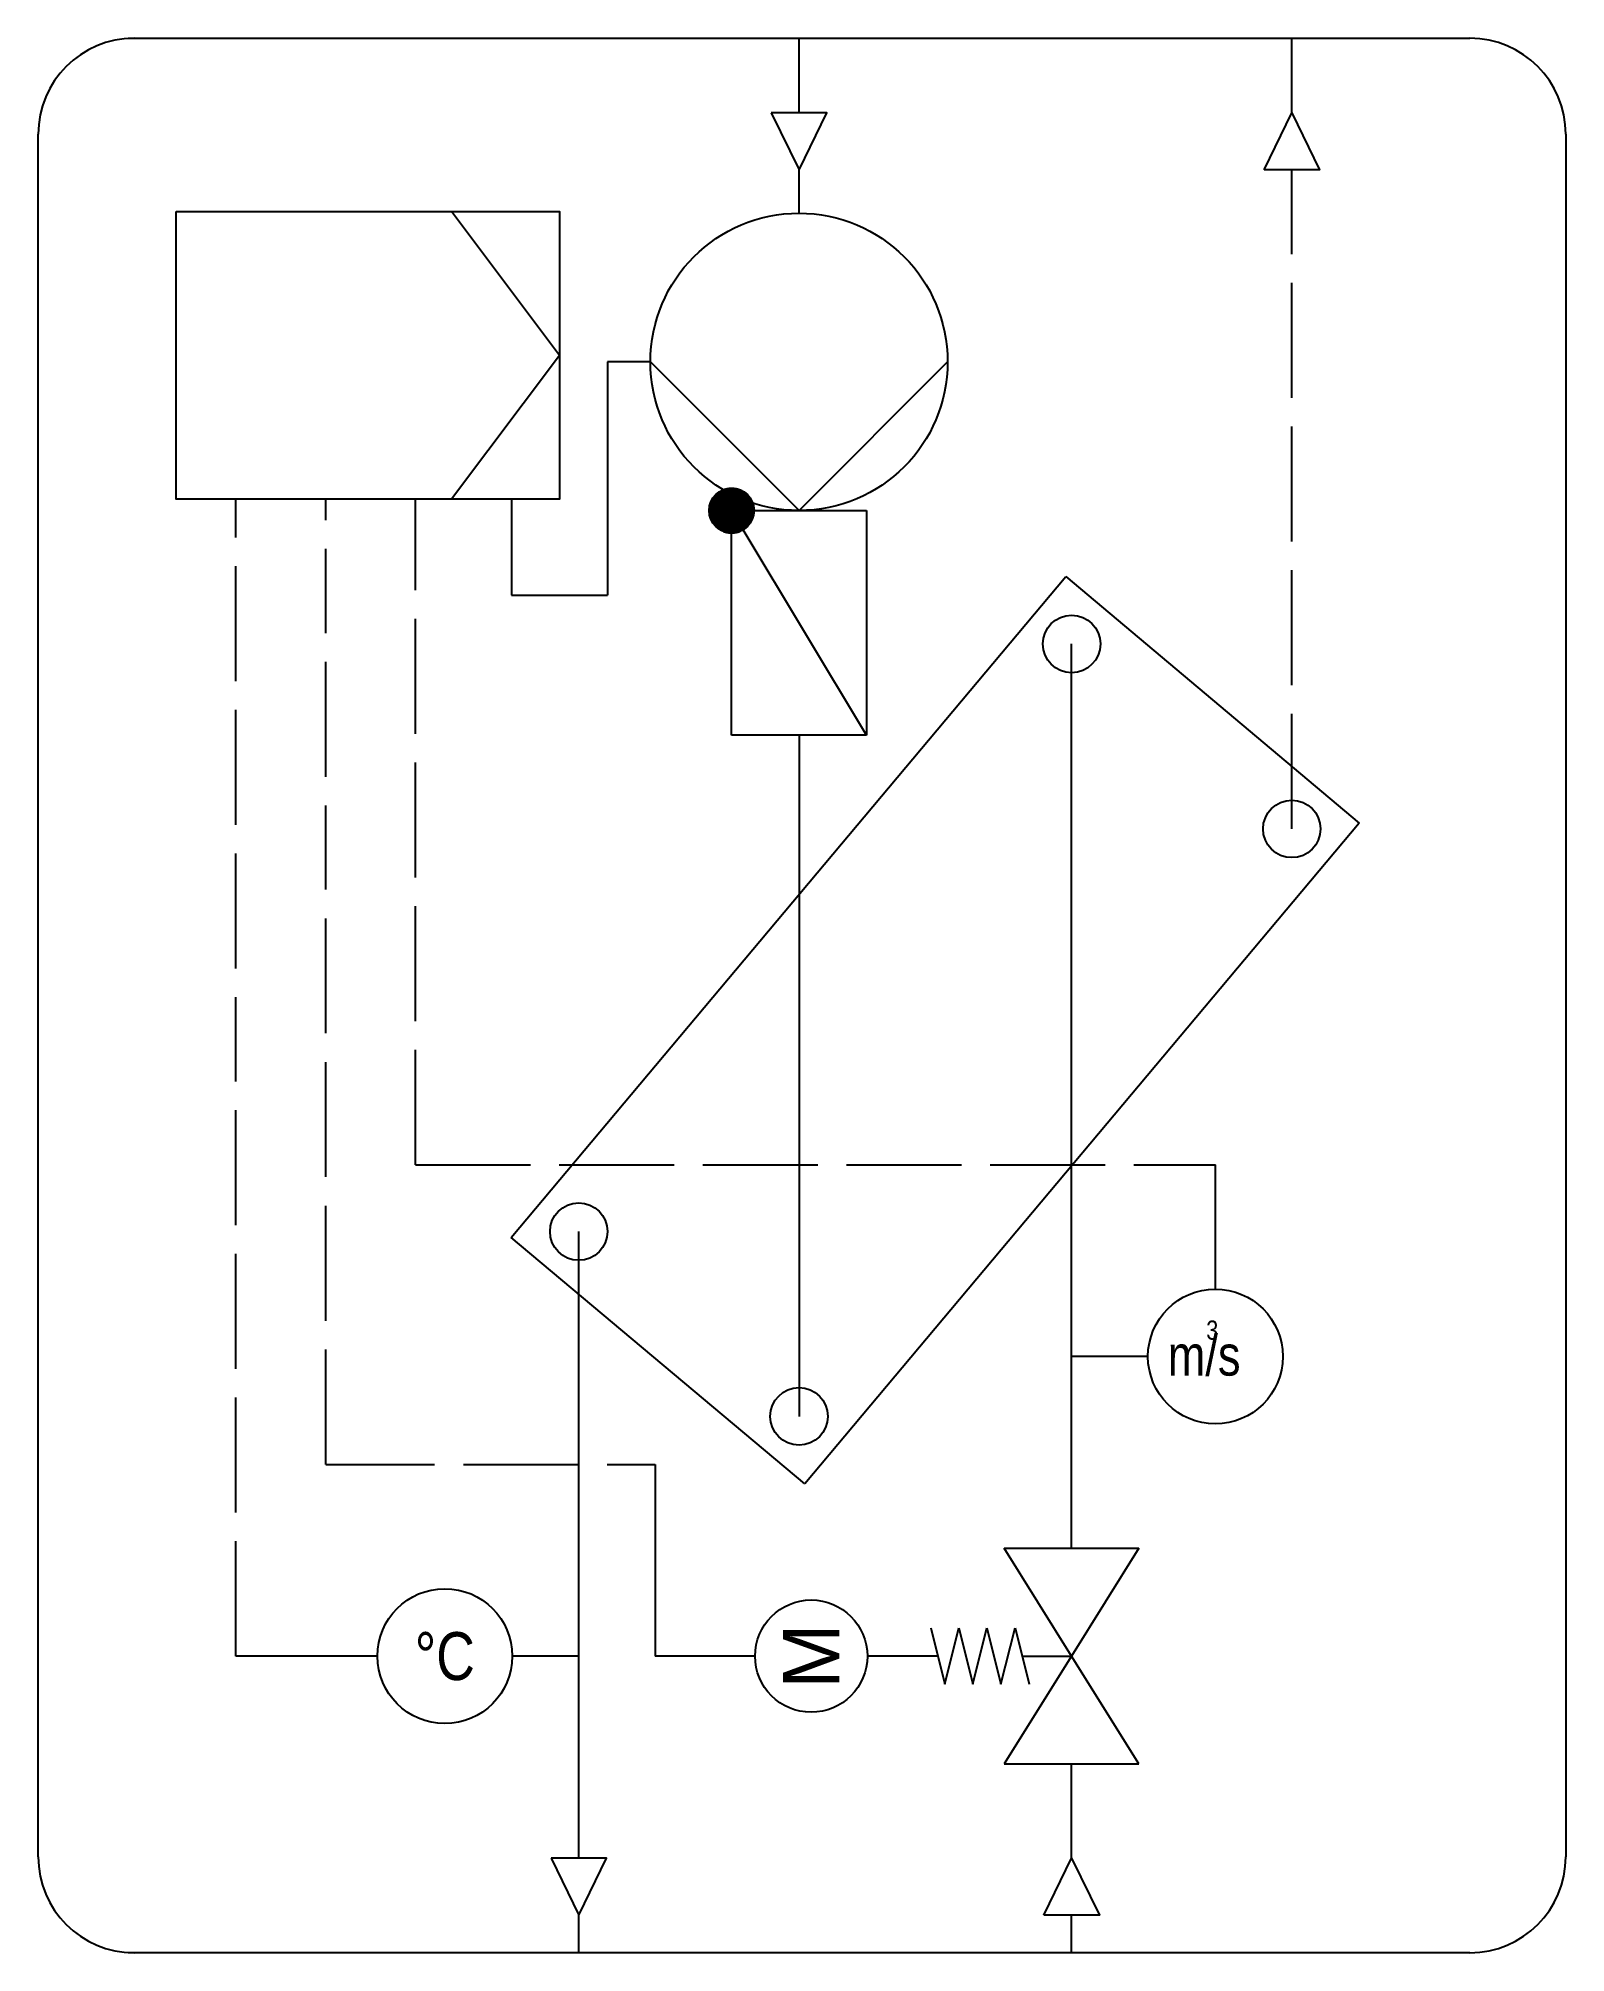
# Model space of a CAD drawing. Header units: millimetres. Extents: x -847 to 853, y -1065 to 1065.
import ezdxf
from ezdxf.enums import TextEntityAlignment as Align

# ---------------------------------------------------------------- set-up
doc = ezdxf.new("R2010")
doc.units = ezdxf.units.MM
doc.styles.add('EHS_Text', font='arial.ttf')

msp = doc.modelspace()

# ---------------------------------------------------------------- hatches: boundary and pattern name
at = {"linetype": 'ByBlock', "lineweight": -2}
h = msp.add_hatch(dxfattribs=at)
h.set_pattern_fill('_USER', color=0, scale=0.4, angle=-90, style=0, double=1, pattern_type=0)
h.set_pattern_definition([(270, (-75, 539.62506), (0.4, -1e-16), []), (360, (-75, 539.62506), (1e-16, 0.4), [])])
h.paths.add_polyline_path([(-75, 514.6, 1), (-75, 564.6, 1)])

# ---------------------------------------------------------------- linework, layer by layer
at = {"color": 0, "linetype": 'ByBlock', "lineweight": -2}
for p, q in [((-746.7, 1065), (746.7, 1065)), ((0, 982), (0, 1065)), ((548.5, 982), (548.5, 1065)), ((-846.7, -958.3), (-846.7, 958.3)), ((853.3, 958.3), (853.3, -958.3)), ((0, 870.4), (0, 918.5)), ((548.5, 824.9), (548.5, 918.5)), ((548.5, 665), (548.5, 792.9)), ((548.5, 505.1), (548.5, 633)), ((-626.7, 509.7), (-626.7, 552.2)), ((-526.7, 528.9), (-526.7, 552.2)), ((-426.7, 451.1), (-426.7, 552.2)), ((-50, 539.6), (75, 539.6)), ((75, 539.6), (75, 289.6)), ((-75, 289.6), (-75, 514.6)), ((75, 289.6), (-62.1, 518.2)), ((-526.7, 403.3), (-526.7, 496.9)), ((-626.7, 349.9), (-626.7, 477.7)), ((548.5, 345.2), (548.5, 473.1)), ((-320.3, -269.2), (296.8, 466.2)), ((296.8, 466.2), (623.6, 191.9)), ((-426.7, 291.3), (-426.7, 419.1)), ((303.4, -615), (303.4, 391.1)), ((-526.7, 243.4), (-526.7, 371.3)), ((-626.7, 190), (-626.7, 317.9)), ((548.5, 185.4), (548.5, 313.2)), ((75, 289.6), (-75, 289.6)), ((0, 289.6), (0, -468.3)), ((-426.7, 131.4), (-426.7, 259.3)), ((-526.7, 117.8), (-526.7, 211.4)), ((623.6, 191.9), (6.6, -543.5)), ((-626.7, 30.1), (-626.7, 158)), ((-526.7, -42), (-526.7, 85.8)), ((-426.7, -28.5), (-426.7, 99.4)), ((-626.7, -95.5), (-626.7, -1.9)), ((-426.7, -188.4), (-426.7, -60.5)), ((-526.7, -201.9), (-526.7, -74)), ((-626.7, -255.4), (-626.7, -127.5)), ((-426.7, -188.4), (-298.8, -188.4)), ((-266.8, -188.4), (-138.9, -188.4)), ((-106.9, -188.4), (21, -188.4)), ((53, -188.4), (180.8, -188.4)), ((212.8, -188.4), (340.7, -188.4)), ((372.7, -188.4), (463.4, -188.4)), ((463.4, -326.7), (463.4, -188.4)), ((-526.7, -361.8), (-526.7, -233.9)), ((6.6, -543.5), (-320.3, -269.2)), ((-245.1, -959.8), (-245.1, -262.6)), ((-626.7, -415.2), (-626.7, -287.4)), ((-526.7, -521.7), (-526.7, -393.8)), ((388.4, -401.7), (303.4, -401.7)), ((-626.7, -575.1), (-626.7, -447.2)), ((-526.7, -521.7), (-405.5, -521.7)), ((-373.5, -521.7), (-245.6, -521.7)), ((-213.6, -521.7), (-160, -521.7)), ((-626.7, -735), (-626.7, -607.1)), ((228.4, -615), (378.4, -615)), ((303.4, -735), (228.4, -615)), ((378.4, -615), (303.4, -735)), ((146.7, -703.7), (162.3, -766.2)), ((162.3, -766.2), (177.9, -703.7)), ((177.9, -703.7), (193.5, -766.2)), ((193.5, -766.2), (209.2, -703.7)), ((209.2, -703.7), (224.8, -766.2)), ((224.8, -766.2), (240.4, -703.7)), ((240.4, -703.7), (256, -766.2)), ((-245.1, -735), (-319.2, -735)), ((154.5, -735), (76.1, -735)), ((303.4, -735), (228.4, -855)), ((248.2, -735), (303.4, -735)), ((378.4, -855), (303.4, -735)), ((228.4, -855), (378.4, -855)), ((303.4, -959.8), (303.4, -855)), ((-245.1, -1065), (-245.1, -1023.3)), ((303.4, -1065), (303.4, -1023.3)), ((746.7, -1065), (-746.7, -1065))]:
    msp.add_line(p, q, dxfattribs=at)
at = {"color": 0, "linetype": 'ByBlock', "lineweight": -2, "ltscale": 0.5}
for p, q in [((-213.3, 705), (-213.3, 445.5)), ((-165.4, 705), (-213.3, 705)), ((-320, 552.2), (-320, 445.5)), ((-320, 445.5), (-213.3, 445.5)), ((-160, -521.7), (-160, -735)), ((-469.2, -735), (-626.7, -735)), ((-48.9, -735), (-160, -735))]:
    msp.add_line(p, q, dxfattribs=at)
at = {"color": 0, "linetype": 'ByBlock', "lineweight": -2}
for points in [[(-30.9, 982), (0, 918.5), (30.9, 982), (-30.9, 982)], [(517.6, 918.5), (548.5, 982), (579.4, 918.5), (517.6, 918.5)], [(-266.7, 712.2), (-386.7, 872.2)], [(-266.7, 712.2), (-386.7, 552.2)], [(165.4, 705), (0, 539.6), (-165.4, 705)], [(-276, -959.8), (-245.1, -1023.3), (-214.2, -959.8), (-276, -959.8)], [(272.5, -1023.3), (303.4, -959.8), (334.3, -1023.3), (272.5, -1023.3)]]:
    msp.add_lwpolyline(points, dxfattribs=at)
msp.add_lwpolyline([(-693.3, 872.2), (-266.7, 872.2), (-266.7, 552.2), (-693.3, 552.2)], close=True, dxfattribs=at)
for centre, radius in [((0, 705), 165.4), ((-75, 539.6), 25), ((303.4, 391.1), 32), ((548.5, 185.4), 32), ((-245.1, -262.6), 32), ((463.4, -401.7), 75), ((0, -468.3), 32), ((-394.2, -735), 75), ((13.6, -735), 62.5)]:
    msp.add_circle(centre, radius, dxfattribs=at)
for centre, start, end in [((-740, 958.3), 90, 180), ((746.7, 958.3), 0, 90), ((-740, -958.3), 180, 270), ((746.7, -958.3), 270, 0)]:
    msp.add_arc(centre, 106.7, start, end, dxfattribs=at)

# ---------------------------------------------------------------- texts
at = {"color": 0, "linetype": 'ByBlock', "lineweight": -2, "style": 'EHS_Text', "width": 0.8}
for s, height, p in [('3', 21.4, (453.3, -383)), ('m/s', 45, (410.4, -422.9))]:
    msp.add_text(s, height=height, dxfattribs=at).set_placement(p)
msp.add_text('°C', height=53.33, dxfattribs=at).set_placement((-394.2, -735), align=Align.MIDDLE_CENTER)
at = {"color": 0, "linetype": 'ByBlock', "lineweight": -2, "style": 'EHS_Text'}
msp.add_text('M', height=62.5, rotation=90, dxfattribs=at).set_placement((13.6, -735), align=Align.MIDDLE)

doc.saveas('drawing.dxf')
